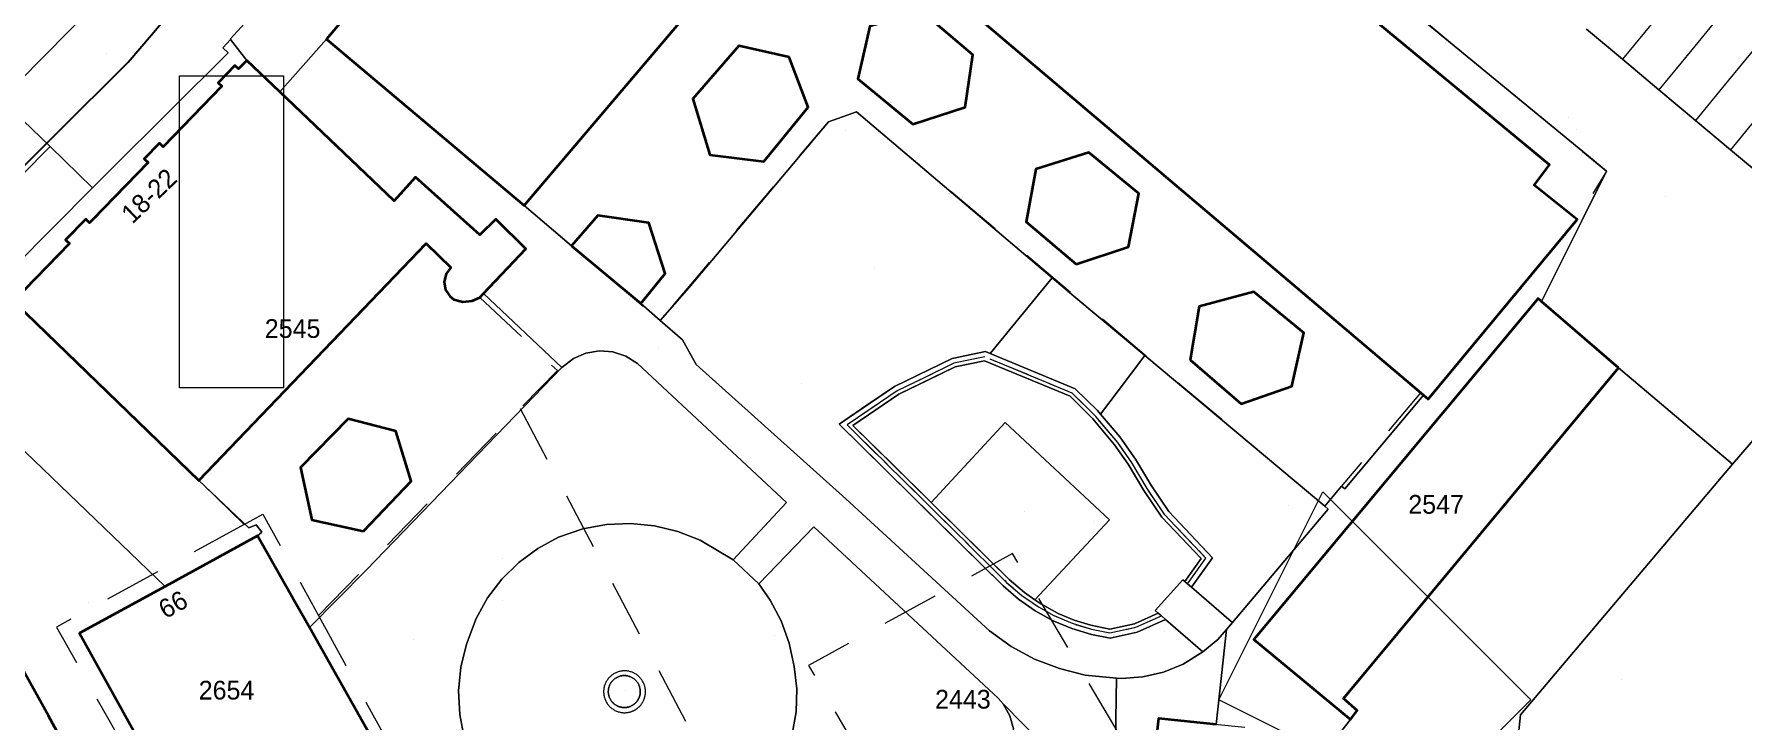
# Model space of a CAD drawing. Header units: metres. Extents: x 0 to 105485, y 0 to 425721.
# Drawn here: x 105230.5 to 105312.7, y 425496.5 to 425529.5 of the extents above; entities that cross this region are included whole.
import ezdxf
from ezdxf.enums import TextEntityAlignment as Align

# ---------------------------------------------------------------- set-up
doc = ezdxf.new("R2010")
doc.units = ezdxf.units.M
doc.header["$MEASUREMENT"] = 0
for name, pattern in [('GR-HAAG1-SO', [9, 6, -3]), ('IE-TERREINAFSCHEIDING_KUNSTMATIG-SO', [11, 4, -1, 4, -2]), ('KG-PERCEEL-SO', [19, 5.5, -4, 5.5, -4])]:
    doc.linetypes.add(name, pattern=pattern)
for name, color, linetype, lineweight in [('B-XX-GR-BEPLANTING_CULTUUR_BODEMBEDEKKER-G', 90, 'Continuous', 18), ('B-XX-GR-BEPLANTING_CULTUUR_HEESTERS-G', 90, 'Continuous', 18), ('B-XX-GR-BOOM-G', 90, 'Continuous', 13), ('B-XX-GR-GROENVOORZIENING-G', 80, 'Continuous', 18), ('B-XX-GR-HAAG-G', 90, 'GR-HAAG1-SO', 13), ('B-XX-IE-MEUBILAIR-G', 7, 'Continuous', 18), ('B-XX-IE-MEUBILAIR_WEGMEUBILAIR_AFVALBAK-G', 7, 'Continuous', 18), ('B-XX-IE-TERREINAFSCHEIDING_KUNSTMATIG_HEKWERK-G', 20, 'IE-TERREINAFSCHEIDING_KUNSTMATIG-SO', 18), ('B-XX-KG-GRENS_PERCEEL-G', 150, 'KG-PERCEEL-SO', 18), ('B-XX-KG-GRENS_PERCEEL-T', 150, 'KG-PERCEEL-SO', 18), ('B-XX-OG-BEBOUWING-G', 7, 'Continuous', 35), ('B-XX-OG-BEBOUWING_HUISNUMMER-T', 7, 'Continuous', 18), ('B-XX-OG-GRENS-G', 7, 'Continuous', 18), ('B-XX-OG-TERREIN_ERF-G', 7, 'Continuous', 18), ('B-XX-VH-GESLOTENVERHARDING_ASFALT-G', 10, 'Continuous', 18), ('B-XX-VH-ONVERHARD_ZAND-G', 210, 'Continuous', 18), ('B-XX-VH-OPENVERHARDING-G', 90, 'Continuous', 18), ('B-XX-VH-OPENVERHARDING_BETONSTRAATSTEEN-G', 90, 'Continuous', 18), ('B-XX-VH-OPENVERHARDING_SIERBESTRATING-G', 90, 'Continuous', 18), ('B-XX-VH-OPENVERHARDING_STRAATBAKSTEEN-G', 90, 'Continuous', 18), ('B-XX-VH-OPENVERHARDING_TEGEL-G', 90, 'Continuous', 18), ('B-XX-VW-MARKERING-G', 7, 'Continuous', 18)]:
    doc.layers.add(name, color=color, linetype=linetype, lineweight=lineweight)
doc.layers.add('GIS-WEGVAKKEN', color=2, linetype='Continuous')

msp = doc.modelspace()

# ---------------------------------------------------------------- linework, layer by layer
at = {"layer": 'B-XX-GR-BEPLANTING_CULTUUR_BODEMBEDEKKER-G', "ltscale": 0.5}
for points in [[(105279.474, 425517.796), (105270.056, 425525.784), (105268.72, 425525.296), (105261.997, 425517.32), (105260.626, 425515.737), (105261.69, 425514.816), (105262.355, 425513.63), (105269.555, 425507.169), (105276.467, 425500.813), (105277.508, 425500.07), (105278.633, 425499.463), (105279.825, 425499.001), (105281.066, 425498.692), (105282.577, 425498.547), (105282.818, 425498.524), (105283.839, 425498.598), (105284.835, 425498.83), (105285.783, 425499.214), (105286.731, 425499.8), (105284.936, 425501.356), (105283.572, 425500.752), (105282.264, 425500.466), (105281.361, 425500.642), (105280.423, 425500.925), (105279.52, 425501.305), (105278.662, 425501.776), (105277.857, 425502.334), (105277.116, 425502.974), (105269.224, 425510.759), (105271.894, 425512.567), (105274.672, 425513.919), (105276.264, 425514.253), (105276.493, 425514.158)], [(105283.935, 425514.053), (105282.646, 425512.357), (105281.798, 425511.24), (105282.728, 425510.146), (105283.493, 425509.067), (105284.252, 425507.787), (105285.091, 425506.553), (105287.195, 425504.33), (105286.178, 425502.916), (105287.969, 425501.367), (105288.149, 425501.211), (105292.756, 425506.676), (105292.591, 425506.814)], [(105277.113, 425497.301), (105276.871, 425497.581), (105268.018, 425505.816), (105265.361, 425503.084), (105265.917, 425502.296), (105266.447, 425501.291), (105266.831, 425500.221), (105267.061, 425499.108), (105267.189, 425498.026), (105267.159, 425496.93), (105266.969, 425495.85), (105266.625, 425494.809), (105266.133, 425493.829), (105265.504, 425492.931), (105268.397, 425488.492), (105276.783, 425493.739), (105277.206, 425494.236), (105277.495, 425494.82), (105277.634, 425495.457), (105277.614, 425496.108), (105277.437, 425496.736)]]:
    msp.add_lwpolyline(points, close=True, dxfattribs=at)
msp.add_lwpolyline([(105251.183, 425495.679), (105250.974, 425496.797), (105250.924, 425497.932), (105251.033, 425499.064), (105251.3, 425500.169), (105251.763, 425501.409), (105252.317, 425502.401), (105253.005, 425503.306), (105253.813, 425504.106), (105254.726, 425504.784), (105255.724, 425505.327), (105256.902, 425505.722), (105258.039, 425505.929), (105259.194, 425505.977), (105260.344, 425505.866), (105261.468, 425505.597), (105262.544, 425505.175), (105264.13, 425504.235), (105266.698, 425506.996), (105259.526, 425513.666), (105258.971, 425514.019), (105258.348, 425514.227), (105257.694, 425514.279), (105257.046, 425514.172), (105256.443, 425513.911), (105255.893, 425513.485), (105246.476, 425503.732), (105243.745, 425500.977), (105246.462, 425496.173)], dxfattribs=at)
at = {"layer": 'B-XX-GR-BEPLANTING_CULTUUR_HEESTERS-G', "ltscale": 0.5}
msp.add_lwpolyline([(105279.474, 425517.796), (105276.493, 425514.158), (105280.577, 425512.462), (105281.657, 425511.406), (105281.798, 425511.24), (105282.646, 425512.357), (105283.935, 425514.053), (105280.522, 425516.907)], close=True, dxfattribs=at)
at = {"layer": 'B-XX-GR-BOOM-G', "color": 0, "true_color": 0x604a38}
for points in [[(105270.95, 425518.309, 3.512), (105270.95, 425518.309, 6.312)], [(105267.395, 425512.689, 3.832), (105267.395, 425512.689, 6.632)], [(105278.156, 425506.559, 3.42), (105278.156, 425506.559, 6.22)], [(105253.044, 425504.298, 3.648), (105253.044, 425504.298, 6.448)], [(105233.098, 425502.157, 3.142), (105233.098, 425502.157, 5.942)], [(105258.935, 425497.942, 3.622), (105258.935, 425497.942, 6.422)]]:
    msp.add_polyline3d(points, dxfattribs=at)
at = {"layer": 'B-XX-GR-GROENVOORZIENING-G', "ltscale": 0.5}
for points in [[(105277.208, 425510.839), (105282.237, 425506.157), (105278.644, 425502.307), (105278.926, 425502.113), (105279.767, 425501.658), (105280.54, 425501.335), (105281.339, 425501.086), (105282.249, 425500.898), (105283.439, 425501.158), (105284.582, 425501.664), (105284.438, 425501.789), (105285.766, 425503.273), (105285.854, 425503.197), (105286.645, 425504.293), (105284.758, 425506.286), (105283.887, 425507.566), (105283.14, 425508.832), (105282.482, 425509.767), (105281.436, 425511.02), (105280.347, 425512.098), (105276.222, 425513.809), (105274.81, 425513.514), (105272.107, 425512.198), (105269.892, 425510.698), (105273.654, 425506.986)], [(105273.654, 425506.986), (105277.412, 425503.279), (105278.138, 425502.655), (105278.644, 425502.307), (105282.237, 425506.157), (105277.208, 425510.839)]]:
    msp.add_lwpolyline(points, close=True, dxfattribs=at)
at = {"layer": 'B-XX-GR-HAAG-G', "color": 0, "ltscale": 0.5, "true_color": 0x427036}
for points in [[(105286.178, 425502.916, 3.376), (105287.195, 425504.33, 3.579), (105286.143, 425505.442, 3.426), (105285.091, 425506.553, 3.412), (105284.252, 425507.787, 3.383), (105283.493, 425509.067, 3.38), (105282.728, 425510.146, 3.437), (105281.798, 425511.24, 3.38), (105281.657, 425511.406, 3.379), (105280.577, 425512.462, 3.385), (105278.535, 425513.31, 3.381), (105276.493, 425514.158, 3.427), (105276.264, 425514.253, 3.428), (105274.672, 425513.919, 3.398), (105273.283, 425513.243, 3.413), (105271.894, 425512.567, 3.378), (105270.559, 425511.663, 3.381), (105269.224, 425510.759, 3.443), (105271.197, 425508.813, 3.447), (105273.17, 425506.867, 3.381), (105275.143, 425504.92, 3.399), (105277.116, 425502.974, 3.408), (105277.857, 425502.334, 3.408), (105278.662, 425501.776, 3.39), (105279.52, 425501.305, 3.381), (105280.423, 425500.925, 3.385), (105281.361, 425500.642, 3.382), (105282.264, 425500.466, 3.378), (105283.572, 425500.752, 3.366), (105284.936, 425501.356, 3.354)], [(105273.654, 425506.986, 3.366), (105271.773, 425508.842, 3.386), (105269.892, 425510.698, 3.411), (105272.107, 425512.198, 3.371), (105273.458, 425512.856, 3.384), (105274.81, 425513.514, 3.389), (105276.222, 425513.809, 3.398), (105278.284, 425512.954, 3.369), (105280.347, 425512.098, 3.377), (105281.436, 425511.02, 3.357), (105282.482, 425509.767, 3.372), (105283.14, 425508.832, 3.373), (105283.887, 425507.566, 3.375), (105284.758, 425506.286, 3.386), (105286.645, 425504.293, 3.446), (105285.854, 425503.197, 3.376)], [(105278.644, 425502.307, 3.391), (105278.138, 425502.655, 3.391), (105277.412, 425503.279, 3.38), (105275.533, 425505.132, 3.415), (105273.654, 425506.986, 3.366)], [(105285.854, 425503.197, 3.376), (105285.991, 425503.078, 3.377), (105286.178, 425502.916, 3.376)], [(105284.582, 425501.664, 3.356), (105283.439, 425501.158, 3.364), (105282.249, 425500.898, 3.382), (105281.339, 425501.086, 3.38), (105280.54, 425501.335, 3.373), (105279.767, 425501.658, 3.38), (105278.926, 425502.113, 3.386), (105278.644, 425502.307, 3.391)], [(105284.936, 425501.356, 3.354), (105284.731, 425501.534, 3.354), (105284.582, 425501.664, 3.356)]]:
    msp.add_polyline3d(points, dxfattribs=at)
at = {"layer": 'B-XX-IE-MEUBILAIR-G', "color": 0, "true_color": 0x604a38}
for points in [[(105233.974, 425528.589, 2.581), (105233.974, 425528.589, 4.081)], [(105240.101, 425528.888, 2.72), (105240.101, 425528.888, 5.72)], [(105241.461, 425527.847, 2.791), (105241.461, 425527.847, 4.291)], [(105243.381, 425528.124, 2.806), (105243.381, 425528.124, 5.806)], [(105238.126, 425526.807, 2.712), (105238.126, 425526.807, 5.712)], [(105236.691, 425525.337, 2.73), (105236.691, 425525.337, 5.73)], [(105304.297, 425525.496, 3.394), (105304.297, 425525.496, 4.894)], [(105269.528, 425524.856, 3.528), (105269.528, 425524.856, 5.028)], [(105304.704, 425524.936, 3.393), (105304.704, 425524.936, 4.893)], [(105234.5, 425523.08, 2.751), (105234.5, 425523.08, 5.751)], [(105309.006, 425521.71, 3.359), (105309.006, 425521.71, 4.859)], [(105233.107, 425521.61, 2.696), (105233.107, 425521.61, 5.696)], [(105231.463, 425520.624, 2.711), (105231.463, 425520.624, 4.211)], [(105230.78, 425519.298, 2.681), (105230.78, 425519.298, 5.681)], [(105303.394, 425516.529, 3.528), (105303.394, 425516.529, 5.028)], [(105260.532, 425514.449, 3.219), (105260.532, 425514.449, 4.719)], [(105262.862, 425513.175, 3.405), (105262.862, 425513.175, 4.905)], [(105254.199, 425511.73, 3.421), (105254.199, 425511.73, 4.921)], [(105268.803, 425507.844, 3.389), (105268.803, 425507.844, 4.889)], [(105281.487, 425506.078, 3.37), (105281.487, 425506.078, 6.37)], [(105290.849, 425506.839, 3.276), (105290.849, 425506.839, 4.776)], [(105248.084, 425505.398, 3.43), (105248.084, 425505.398, 4.93)], [(105253.039, 425502.267, 3.45), (105253.039, 425502.267, 4.95)], [(105274.393, 425502.721, 3.232), (105274.393, 425502.721, 4.732)], [(105248.737, 425500.386, 3.87), (105248.737, 425500.386, 5.37)], [(105266.096, 425500.589, 3.604), (105266.096, 425500.589, 5.104)], [(105284.864, 425500.798, 3.342), (105284.864, 425500.798, 6.342)], [(105306.886, 425498.456, 3.392), (105306.886, 425498.456, 4.892)]]:
    msp.add_polyline3d(points, dxfattribs=at)
at = {"layer": 'B-XX-IE-MEUBILAIR_WEGMEUBILAIR_AFVALBAK-G', "color": 0, "true_color": 0x604a38}
msp.add_polyline3d([(105286.813, 425502.367, 3.357), (105286.813, 425502.367, 4.857)], dxfattribs=at)
at = {"layer": 'B-XX-IE-TERREINAFSCHEIDING_KUNSTMATIG_HEKWERK-G', "ltscale": 0.5, "flags": 128}
for points in [[(105285.991, 425503.078), (105286.877, 425504.308), (105284.898, 425506.398), (105284.041, 425507.659), (105283.289, 425508.931), (105282.628, 425509.871), (105281.576, 425511.132), (105280.444, 425512.251), (105276.24, 425513.996), (105274.752, 425513.685), (105272.017, 425512.354), (105269.61, 425510.723), (105273.532, 425506.854), (105277.287, 425503.15), (105278.02, 425502.52), (105278.52, 425502.175), (105278.815, 425501.971), (105279.555, 425501.562), (105280.443, 425501.18), (105281.366, 425500.894), (105282.255, 425500.716), (105283.495, 425500.987), (105284.731, 425501.534)], [(105259.863, 425498.201), (105259.849, 425498.241), (105259.833, 425498.28), (105259.816, 425498.319), (105259.797, 425498.357), (105259.776, 425498.394), (105259.754, 425498.43), (105259.731, 425498.466), (105259.706, 425498.5), (105259.679, 425498.533), (105259.651, 425498.565), (105259.622, 425498.596), (105259.592, 425498.625), (105259.56, 425498.654), (105259.527, 425498.68), (105259.493, 425498.706), (105259.458, 425498.73), (105259.422, 425498.752), (105259.385, 425498.773), (105259.348, 425498.793), (105259.309, 425498.811), (105259.27, 425498.827), (105259.23, 425498.841), (105259.189, 425498.854), (105259.149, 425498.865), (105259.107, 425498.874), (105259.065, 425498.882), (105259.023, 425498.888), (105258.981, 425498.892), (105258.939, 425498.894), (105258.896, 425498.895), (105258.854, 425498.893), (105258.812, 425498.89), (105258.769, 425498.885), (105258.728, 425498.879), (105258.686, 425498.87), (105258.645, 425498.86), (105258.604, 425498.848), (105258.564, 425498.835), (105258.524, 425498.82), (105258.485, 425498.803), (105258.447, 425498.784), (105258.41, 425498.764), (105258.373, 425498.742), (105258.338, 425498.719), (105258.303, 425498.695), (105258.27, 425498.669), (105258.238, 425498.641), (105258.206, 425498.612), (105258.177, 425498.582), (105258.148, 425498.551), (105258.121, 425498.518), (105258.095, 425498.485), (105258.07, 425498.45), (105258.047, 425498.414), (105258.026, 425498.378), (105258.006, 425498.34), (105257.988, 425498.302), (105257.971, 425498.263), (105257.956, 425498.223), (105257.943, 425498.183), (105257.931, 425498.142), (105257.922, 425498.101), (105257.914, 425498.059), (105257.907, 425498.017), (105257.903, 425497.975), (105257.9, 425497.933), (105257.899, 425497.89), (105257.9, 425497.848), (105257.902, 425497.805), (105257.907, 425497.763), (105257.913, 425497.721), (105257.921, 425497.68), (105257.93, 425497.638), (105257.942, 425497.597), (105257.955, 425497.557), (105257.969, 425497.517), (105257.986, 425497.478), (105258.004, 425497.44), (105258.024, 425497.402), (105258.045, 425497.365), (105258.068, 425497.33), (105258.092, 425497.295), (105258.117, 425497.261), (105258.145, 425497.228), (105258.173, 425497.197), (105258.203, 425497.167), (105258.234, 425497.138), (105258.266, 425497.11), (105258.299, 425497.084), (105258.334, 425497.059), (105258.369, 425497.036), (105258.405, 425497.014), (105258.443, 425496.993), (105258.481, 425496.975), (105258.52, 425496.958), (105258.559, 425496.942), (105258.599, 425496.928), (105258.64, 425496.916), (105258.681, 425496.906), (105258.702, 425496.901), (105258.723, 425496.897), (105258.744, 425496.894), (105258.766, 425496.89), (105258.787, 425496.888), (105258.808, 425496.885), (105258.83, 425496.883), (105258.851, 425496.882), (105258.872, 425496.881), (105258.894, 425496.881), (105258.915, 425496.881), (105258.937, 425496.881), (105258.958, 425496.882), (105258.98, 425496.883), (105259.001, 425496.885), (105259.023, 425496.887), (105259.044, 425496.89), (105259.065, 425496.893), (105259.086, 425496.897), (105259.107, 425496.901), (105259.129, 425496.905), (105259.149, 425496.91), (105259.17, 425496.916), (105259.191, 425496.922), (105259.211, 425496.928), (105259.232, 425496.935), (105259.252, 425496.942), (105259.272, 425496.95), (105259.292, 425496.958), (105259.312, 425496.966), (105259.331, 425496.975), (105259.351, 425496.984), (105259.37, 425496.994), (105259.389, 425497.004), (105259.408, 425497.014), (105259.426, 425497.025), (105259.444, 425497.037), (105259.463, 425497.048), (105259.48, 425497.06), (105259.498, 425497.073), (105259.515, 425497.086), (105259.532, 425497.099), (105259.549, 425497.112), (105259.565, 425497.126), (105259.581, 425497.141), (105259.597, 425497.155), (105259.612, 425497.17), (105259.628, 425497.185), (105259.642, 425497.201), (105259.657, 425497.217), (105259.671, 425497.233), (105259.685, 425497.249), (105259.698, 425497.266), (105259.711, 425497.283), (105259.724, 425497.3), (105259.736, 425497.318), (105259.748, 425497.336), (105259.76, 425497.354), (105259.771, 425497.372), (105259.782, 425497.391), (105259.792, 425497.41), (105259.802, 425497.429), (105259.812, 425497.448), (105259.821, 425497.467), (105259.83, 425497.487), (105259.838, 425497.507), (105259.846, 425497.527), (105259.854, 425497.547), (105259.861, 425497.567), (105259.867, 425497.588), (105259.873, 425497.608), (105259.879, 425497.629), (105259.885, 425497.65), (105259.889, 425497.671), (105259.894, 425497.692), (105259.898, 425497.713), (105259.901, 425497.734), (105259.904, 425497.755), (105259.907, 425497.777), (105259.909, 425497.798), (105259.911, 425497.82), (105259.912, 425497.841), (105259.913, 425497.862), (105259.913, 425497.884), (105259.913, 425497.905), (105259.912, 425497.927), (105259.911, 425497.948), (105259.91, 425497.97), (105259.908, 425497.991), (105259.905, 425498.013), (105259.902, 425498.034), (105259.899, 425498.055), (105259.895, 425498.076), (105259.891, 425498.097), (105259.886, 425498.118), (105259.881, 425498.139), (105259.875, 425498.16), (105259.869, 425498.181), (105259.863, 425498.201)]]:
    msp.add_lwpolyline(points, dxfattribs=at)
at = {"layer": 'B-XX-IE-TERREINAFSCHEIDING_KUNSTMATIG_HEKWERK-G', "color": 0, "ltscale": 0.5, "true_color": 0x8c7868}
for points in [[(105285.991, 425503.078, 3.377), (105286.877, 425504.308, 3.446), (105284.898, 425506.398, 3.39), (105284.041, 425507.659, 3.37), (105283.289, 425508.931, 3.381), (105282.628, 425509.871, 3.347), (105281.576, 425511.132, 3.376), (105280.444, 425512.251, 3.382), (105278.342, 425513.123, 3.381), (105276.24, 425513.996, 3.4), (105274.752, 425513.685, 3.393), (105273.385, 425513.019, 3.397), (105272.017, 425512.354, 3.378), (105269.61, 425510.723, 3.414), (105271.571, 425508.789, 3.409), (105273.532, 425506.854, 3.372), (105275.409, 425505.002, 3.396), (105277.287, 425503.15, 3.38), (105278.02, 425502.52, 3.39), (105278.52, 425502.175, 3.392), (105278.815, 425501.971, 3.384), (105279.555, 425501.562, 3.378), (105280.443, 425501.18, 3.374), (105281.366, 425500.894, 3.372), (105282.255, 425500.716, 3.385), (105283.495, 425500.987, 3.37), (105284.731, 425501.534, 3.354)], [(105259.863, 425498.201, 3.599), (105259.849, 425498.241, 3.6), (105259.833, 425498.28, 3.601), (105259.816, 425498.319, 3.602), (105259.797, 425498.357, 3.603), (105259.776, 425498.394, 3.604), (105259.754, 425498.43, 3.605), (105259.731, 425498.466, 3.607), (105259.706, 425498.5, 3.608), (105259.679, 425498.533, 3.608), (105259.651, 425498.565, 3.609), (105259.622, 425498.596, 3.609), (105259.592, 425498.625, 3.609), (105259.56, 425498.654, 3.609), (105259.527, 425498.68, 3.608), (105259.493, 425498.706, 3.607), (105259.458, 425498.73, 3.608), (105259.422, 425498.752, 3.608), (105259.385, 425498.773, 3.608), (105259.348, 425498.793, 3.609), (105259.309, 425498.811, 3.609), (105259.27, 425498.827, 3.61), (105259.23, 425498.841, 3.61), (105259.189, 425498.854, 3.611), (105259.149, 425498.865, 3.611), (105259.107, 425498.874, 3.612), (105259.065, 425498.882, 3.613), (105259.023, 425498.888, 3.613), (105258.981, 425498.892, 3.614), (105258.939, 425498.894, 3.615), (105258.896, 425498.895, 3.616), (105258.854, 425498.893, 3.617), (105258.812, 425498.89, 3.618), (105258.769, 425498.885, 3.618), (105258.728, 425498.879, 3.619), (105258.686, 425498.87, 3.62), (105258.645, 425498.86, 3.62), (105258.604, 425498.848, 3.621), (105258.564, 425498.835, 3.622), (105258.524, 425498.82, 3.622), (105258.485, 425498.803, 3.624), (105258.447, 425498.784, 3.625), (105258.41, 425498.764, 3.626), (105258.373, 425498.742, 3.627), (105258.338, 425498.719, 3.628), (105258.303, 425498.695, 3.629), (105258.27, 425498.669, 3.63), (105258.238, 425498.641, 3.632), (105258.206, 425498.612, 3.633), (105258.177, 425498.582, 3.634), (105258.148, 425498.551, 3.635), (105258.121, 425498.518, 3.636), (105258.095, 425498.485, 3.636), (105258.07, 425498.45, 3.635), (105258.047, 425498.414, 3.635), (105258.026, 425498.378, 3.634), (105258.006, 425498.34, 3.634), (105257.988, 425498.302, 3.634), (105257.971, 425498.263, 3.633), (105257.956, 425498.223, 3.633), (105257.943, 425498.183, 3.633), (105257.931, 425498.142, 3.632), (105257.922, 425498.101, 3.632), (105257.914, 425498.059, 3.631), (105257.907, 425498.017, 3.63), (105257.903, 425497.975, 3.629), (105257.9, 425497.933, 3.628), (105257.899, 425497.89, 3.627), (105257.9, 425497.848, 3.626), (105257.902, 425497.805, 3.625), (105257.907, 425497.763, 3.624), (105257.913, 425497.721, 3.622), (105257.921, 425497.68, 3.621), (105257.93, 425497.638, 3.62), (105257.942, 425497.597, 3.619), (105257.955, 425497.557, 3.618), (105257.969, 425497.517, 3.617), (105257.986, 425497.478, 3.618), (105258.004, 425497.44, 3.618), (105258.024, 425497.402, 3.618), (105258.045, 425497.365, 3.619), (105258.068, 425497.33, 3.62), (105258.092, 425497.295, 3.62), (105258.117, 425497.261, 3.621), (105258.145, 425497.228, 3.622), (105258.173, 425497.197, 3.623), (105258.203, 425497.167, 3.624), (105258.234, 425497.138, 3.624), (105258.266, 425497.11, 3.625), (105258.299, 425497.084, 3.625), (105258.334, 425497.059, 3.625), (105258.369, 425497.036, 3.625), (105258.405, 425497.014, 3.625), (105258.443, 425496.993, 3.625), (105258.481, 425496.975, 3.625), (105258.52, 425496.958, 3.625), (105258.559, 425496.942, 3.624), (105258.599, 425496.928, 3.624), (105258.64, 425496.916, 3.623), (105258.681, 425496.906, 3.622), (105258.702, 425496.901, 3.622), (105258.723, 425496.897, 3.622), (105258.744, 425496.894, 3.621), (105258.766, 425496.89, 3.621), (105258.787, 425496.888, 3.621), (105258.808, 425496.885, 3.621), (105258.83, 425496.883, 3.62), (105258.851, 425496.882, 3.62), (105258.872, 425496.881, 3.62), (105258.894, 425496.881, 3.62), (105258.915, 425496.881, 3.619), (105258.937, 425496.881, 3.619), (105258.958, 425496.882, 3.619), (105258.98, 425496.883, 3.619), (105259.001, 425496.885, 3.618), (105259.023, 425496.887, 3.618), (105259.044, 425496.89, 3.617), (105259.065, 425496.893, 3.617), (105259.086, 425496.897, 3.616), (105259.107, 425496.901, 3.616), (105259.129, 425496.905, 3.615), (105259.149, 425496.91, 3.615), (105259.17, 425496.916, 3.615), (105259.191, 425496.922, 3.614), (105259.211, 425496.928, 3.614), (105259.232, 425496.935, 3.613), (105259.252, 425496.942, 3.613), (105259.272, 425496.95, 3.613), (105259.292, 425496.958, 3.613), (105259.312, 425496.966, 3.613), (105259.331, 425496.975, 3.612), (105259.351, 425496.984, 3.612), (105259.37, 425496.994, 3.612), (105259.389, 425497.004, 3.612), (105259.408, 425497.014, 3.612), (105259.426, 425497.025, 3.612), (105259.444, 425497.037, 3.612), (105259.463, 425497.048, 3.612), (105259.48, 425497.06, 3.612), (105259.498, 425497.073, 3.612), (105259.515, 425497.086, 3.612), (105259.532, 425497.099, 3.612), (105259.549, 425497.112, 3.612), (105259.565, 425497.126, 3.612), (105259.581, 425497.141, 3.611), (105259.597, 425497.155, 3.61), (105259.612, 425497.17, 3.609), (105259.628, 425497.185, 3.608), (105259.642, 425497.201, 3.608), (105259.657, 425497.217, 3.607), (105259.671, 425497.233, 3.606), (105259.685, 425497.249, 3.606), (105259.698, 425497.266, 3.605), (105259.711, 425497.283, 3.604), (105259.724, 425497.3, 3.604), (105259.736, 425497.318, 3.603), (105259.748, 425497.336, 3.602), (105259.76, 425497.354, 3.602), (105259.771, 425497.372, 3.601), (105259.782, 425497.391, 3.601), (105259.792, 425497.41, 3.6), (105259.802, 425497.429, 3.6), (105259.812, 425497.448, 3.599), (105259.821, 425497.467, 3.599), (105259.83, 425497.487, 3.598), (105259.838, 425497.507, 3.598), (105259.846, 425497.527, 3.598), (105259.854, 425497.547, 3.598), (105259.861, 425497.567, 3.597), (105259.867, 425497.588, 3.597), (105259.873, 425497.608, 3.597), (105259.879, 425497.629, 3.597), (105259.885, 425497.65, 3.596), (105259.889, 425497.671, 3.596), (105259.894, 425497.692, 3.596), (105259.898, 425497.713, 3.596), (105259.901, 425497.734, 3.596), (105259.904, 425497.755, 3.596), (105259.907, 425497.777, 3.596), (105259.909, 425497.798, 3.596), (105259.911, 425497.82, 3.596), (105259.912, 425497.841, 3.595), (105259.913, 425497.862, 3.595), (105259.913, 425497.884, 3.595), (105259.913, 425497.905, 3.595), (105259.912, 425497.927, 3.595), (105259.911, 425497.948, 3.595), (105259.91, 425497.97, 3.595), (105259.908, 425497.991, 3.596), (105259.905, 425498.013, 3.596), (105259.902, 425498.034, 3.596), (105259.899, 425498.055, 3.596), (105259.895, 425498.076, 3.597), (105259.891, 425498.097, 3.597), (105259.886, 425498.118, 3.597), (105259.881, 425498.139, 3.598), (105259.875, 425498.16, 3.598), (105259.869, 425498.181, 3.599), (105259.863, 425498.201, 3.599)]]:
    msp.add_polyline3d(points, dxfattribs=at)
at = {"layer": 'B-XX-KG-GRENS_PERCEEL-G', "ltscale": 0.5, "flags": 128}
for points in [[(105254.073, 425521.274), (105244.567, 425529.265), (105247.05, 425532.218), (105246.846, 425532.388), (105247.512, 425533.178), (105247.715, 425533.009), (105250.269, 425536.047), (105250.072, 425536.211), (105250.809, 425537.085), (105251.005, 425536.922), (105253.641, 425540.057), (105253.45, 425540.215), (105254.2, 425541.104), (105254.389, 425540.947), (105257.066, 425544.131), (105256.883, 425544.283), (105257.537, 425545.058), (105257.719, 425544.907), (105260.396, 425548.091), (105260.22, 425548.237), (105260.845, 425548.978), (105261.019, 425548.832), (105263.657, 425551.97), (105263.488, 425552.11), (105264.25, 425553.014), (105264.417, 425552.874), (105267.043, 425555.997), (105266.881, 425556.131), (105267.56, 425556.936), (105267.72, 425556.802), (105268.216, 425557.393), (105277.722, 425549.372), (105276.248, 425547.633), (105292.889, 425533.864), (105306.141, 425522.926), (105304.731, 425520.592), (105297.566, 425511.957)], [(105240.606, 425505.938), (105229.515, 425516.664), (105232.202, 425519.439), (105232.015, 425519.621), (105232.985, 425520.62), (105233.171, 425520.439), (105235.984, 425523.345), (105235.802, 425523.521), (105236.535, 425524.276), (105236.715, 425524.1), (105239.53, 425527.007), (105239.354, 425527.179), (105240.16, 425528.01), (105240.335, 425527.839), (105240.735, 425528.251), (105247.818, 425521.49), (105248.851, 425522.631), (105251.941, 425519.857), (105252.709, 425520.608), (105254.15, 425519.19), (105251.936, 425516.849)], [(105254.073, 425521.274), (105260.626, 425515.737), (105268.72, 425525.296), (105270.056, 425525.784), (105292.592, 425506.814)], [(105251.936, 425516.849), (105255.675, 425513.338), (105253.885, 425511.503)], [(105306.726, 425513.462), (105302.857, 425516.795), (105289.175, 425500.393), (105293.823, 425496.56), (105294.147, 425496.98), (105293.487, 425497.57), (105306.726, 425513.462)], [(105292.592, 425506.814), (105297.211, 425512.258)], [(105297.211, 425512.258), (105297.566, 425511.957)], [(105244.179, 425501.556), (105253.885, 425511.503)], [(105253.885, 425511.503), (105267.307, 425486.136), (105272.955, 425476.859), (105274.783, 425477.912), (105278.54, 425471.183), (105282.252, 425473.236), (105272.811, 425489.283), (105272.732, 425490.525)], [(105223.702, 425510.213), (105231.199, 425496.727), (105235.462, 425488.871)], [(105240.606, 425505.938), (105241.503, 425506.429), (105244.179, 425501.556)], [(105240.606, 425505.938), (105231.577, 425501), (105237.996, 425489.649), (105242.732, 425491.968), (105247.873, 425494.831)], [(105282.65, 425495.921), (105277.562, 425504.532), (105267.759, 425499.153), (105272.732, 425490.525)], [(105244.179, 425501.556), (105247.873, 425494.831)], [(105284.202, 425493.294), (105284.591, 425496.603), (105292.131, 425495.831)]]:
    msp.add_lwpolyline(points, dxfattribs=at)
at = {"layer": 'B-XX-OG-BEBOUWING-G', "ltscale": 0.5}
for points in [[(105272.505, 425542.956), (105274.124, 425541.659), (105272.413, 425539.68), (105274.453, 425537.88), (105271.207, 425534.31), (105297.211, 425512.258), (105297.344, 425512.145), (105297.566, 425511.957), (105304.731, 425520.592), (105302.663, 425522.242), (105303.399, 425523.231), (105275.305, 425546.463)], [(105270.53, 425529.116), (105270.133, 425527.363), (105272.771, 425525.181), (105275.295, 425526.006), (105275.662, 425528.51), (105273.233, 425530.575), (105270.707, 425529.899)], [(105265.609, 425523.395), (105267.732, 425526.003), (105266.819, 425528.407), (105264.402, 425528.953), (105262.19, 425526.404), (105263.016, 425523.701)], [(105280.629, 425518.457), (105283.153, 425519.282), (105283.638, 425521.847), (105281.239, 425523.822), (105278.685, 425523.026), (105278.23, 425520.492)], [(105256.352, 425519.328), (105259.681, 425516.556), (105260.86, 425517.995), (105260.066, 425520.431), (105257.621, 425520.797)], [(105286.116, 425513.857), (105288.575, 425511.733), (105291.01, 425512.587), (105291.584, 425515.153), (105289.186, 425517.128), (105286.541, 425516.421)], [(105306.726, 425513.462), (105303.021, 425516.653), (105302.97, 425516.697), (105302.857, 425516.795), (105289.175, 425500.393), (105293.823, 425496.56), (105294.147, 425496.98), (105293.487, 425497.57)], [(105246.342, 425505.607), (105248.644, 425508.008), (105247.91, 425510.414), (105245.612, 425511.02), (105243.309, 425508.678), (105243.865, 425506.152)], [(105223.653, 425510.301), (105220.281, 425506.9), (105228.588, 425491.881), (105227.164, 425491.126), (105230.215, 425486.058), (105235.22, 425488.741), (105235.462, 425488.871), (105231.199, 425496.727), (105229.264, 425500.195)], [(105243.745, 425500.977), (105243.045, 425502.214), (105241.251, 425505.386), (105236.807, 425502.955), (105232.684, 425500.699), (105238.125, 425490.918), (105241.978, 425493.094), (105242.732, 425491.968), (105247.353, 425494.52), (105247.386, 425494.538), (105246.462, 425496.173)]]:
    msp.add_lwpolyline(points, close=True, dxfattribs=at)
for points in [[(105247.05, 425532.218), (105244.567, 425529.265), (105254.073, 425521.274), (105272.505, 425542.956)], [(105229.626, 425516.557), (105238.43, 425508.043), (105249.354, 425519.449), (105250.554, 425518.297), (105250.32, 425517.983), (105250.229, 425517.602), (105250.297, 425517.216), (105250.512, 425516.888), (105250.686, 425516.75), (105251.127, 425516.638), (105251.579, 425516.685), (105251.936, 425516.849), (105252.119, 425517.043), (105254.15, 425519.19), (105252.709, 425520.608), (105251.941, 425519.857), (105248.851, 425522.631), (105247.818, 425521.49), (105242.325, 425526.733), (105240.735, 425528.251), (105240.335, 425527.839), (105240.16, 425528.01), (105239.354, 425527.179), (105239.53, 425527.007), (105236.715, 425524.1), (105236.535, 425524.276), (105235.802, 425523.521), (105235.984, 425523.345), (105233.312, 425520.585), (105233.171, 425520.439), (105232.985, 425520.62), (105232.015, 425519.621), (105232.202, 425519.439), (105229.515, 425516.664)], [(105287.359, 425496.32), (105284.591, 425496.603), (105284.202, 425493.294)]]:
    msp.add_lwpolyline(points, dxfattribs=at)
at = {"layer": 'B-XX-OG-GRENS-G'}
for points in [[(105237.5, 425527.5, 2.746), (105242.5, 425527.5, 2.845), (105242.5, 425512.5, 3.373), (105237.5, 425512.5, 3.254)], [(105292.5, 425507.5, 3.355), (105302.5, 425497.5, 3.439), (105297.5, 425492.5, 3.469), (105287.5, 425497.5, 3.41)]]:
    msp.add_polyline3d(points, close=True, dxfattribs=at)
at = {"layer": 'B-XX-OG-TERREIN_ERF-G', "ltscale": 0.5}
for points in [[(105268.72, 425525.296), (105270.056, 425525.784), (105279.474, 425517.796), (105280.522, 425516.907), (105283.935, 425514.053), (105292.591, 425506.814), (105293.402, 425507.77), (105293.559, 425507.641), (105297.344, 425512.145), (105297.211, 425512.258), (105271.207, 425534.31), (105274.453, 425537.88), (105272.413, 425539.68), (105274.124, 425541.659), (105272.505, 425542.956), (105254.073, 425521.274), (105256.352, 425519.328), (105257.621, 425520.797), (105260.066, 425520.431), (105260.86, 425517.995), (105259.681, 425516.556), (105260.626, 425515.737), (105261.997, 425517.32)], [(105270.53, 425529.116), (105270.707, 425529.899), (105273.233, 425530.575), (105275.662, 425528.51), (105275.295, 425526.006), (105272.771, 425525.181), (105270.133, 425527.363)], [(105265.609, 425523.395), (105263.016, 425523.701), (105262.19, 425526.404), (105264.402, 425528.953), (105266.819, 425528.407), (105267.732, 425526.003)], [(105280.629, 425518.457), (105278.23, 425520.492), (105278.685, 425523.026), (105281.239, 425523.822), (105283.638, 425521.847), (105283.153, 425519.282)], [(105255.893, 425513.485), (105252.119, 425517.043), (105251.936, 425516.849), (105251.579, 425516.685), (105251.127, 425516.638), (105250.686, 425516.75), (105250.512, 425516.888), (105250.297, 425517.216), (105250.229, 425517.602), (105250.32, 425517.983), (105250.554, 425518.297), (105249.354, 425519.449), (105238.43, 425508.043), (105240.831, 425505.769), (105241.187, 425505.921), (105241.458, 425505.566), (105241.251, 425505.386), (105243.045, 425502.214), (105243.745, 425500.977), (105246.476, 425503.732)], [(105286.116, 425513.857), (105286.541, 425516.421), (105289.186, 425517.128), (105291.584, 425515.153), (105291.01, 425512.587), (105288.575, 425511.733)], [(105246.342, 425505.607), (105243.865, 425506.152), (105243.309, 425508.678), (105245.612, 425511.02), (105247.91, 425510.414), (105248.644, 425508.008)]]:
    msp.add_lwpolyline(points, close=True, dxfattribs=at)
at = {"layer": 'B-XX-VH-GESLOTENVERHARDING_ASFALT-G', "ltscale": 0.5}
msp.add_lwpolyline([(105280.929, 425493.435), (105277.113, 425497.301), (105277.437, 425496.736), (105277.614, 425496.108)], dxfattribs=at)
at = {"layer": 'B-XX-VH-ONVERHARD_ZAND-G', "ltscale": 0.5}
for points in [[(105285.854, 425503.197), (105285.991, 425503.078), (105286.178, 425502.916), (105287.195, 425504.33), (105285.091, 425506.553), (105284.252, 425507.787), (105283.493, 425509.067), (105282.728, 425510.146), (105281.798, 425511.24), (105281.657, 425511.406), (105280.577, 425512.462), (105276.493, 425514.158), (105276.264, 425514.253), (105274.672, 425513.919), (105271.894, 425512.567), (105269.224, 425510.759), (105277.116, 425502.974), (105277.857, 425502.334), (105278.662, 425501.776), (105279.52, 425501.305), (105280.423, 425500.925), (105281.361, 425500.642), (105282.264, 425500.466), (105283.572, 425500.752), (105284.936, 425501.356), (105284.731, 425501.534), (105284.582, 425501.664), (105283.439, 425501.158), (105282.249, 425500.898), (105281.339, 425501.086), (105280.54, 425501.335), (105279.767, 425501.658), (105278.926, 425502.113), (105278.644, 425502.307), (105278.138, 425502.655), (105277.412, 425503.279), (105273.654, 425506.986), (105269.892, 425510.698), (105272.107, 425512.198), (105274.81, 425513.514), (105276.222, 425513.809), (105280.347, 425512.098), (105281.436, 425511.02), (105282.482, 425509.767), (105283.14, 425508.832), (105283.887, 425507.566), (105284.758, 425506.286), (105286.645, 425504.293)], [(105258.612, 425497.181), (105258.627, 425497.175), (105258.643, 425497.17), (105258.658, 425497.165), (105258.674, 425497.16), (105258.689, 425497.155), (105258.705, 425497.151), (105258.721, 425497.147), (105258.737, 425497.144), (105258.753, 425497.141), (105258.769, 425497.138), (105258.785, 425497.136), (105258.801, 425497.133), (105258.818, 425497.132), (105258.834, 425497.13), (105258.85, 425497.129), (105258.866, 425497.128), (105258.883, 425497.128), (105258.899, 425497.128), (105258.915, 425497.128), (105258.932, 425497.129), (105258.948, 425497.13), (105258.964, 425497.131), (105258.98, 425497.133), (105258.997, 425497.135), (105259.013, 425497.137), (105259.029, 425497.14), (105259.045, 425497.143), (105259.061, 425497.147), (105259.077, 425497.15), (105259.092, 425497.154), (105259.108, 425497.159), (105259.124, 425497.163), (105259.139, 425497.169), (105259.155, 425497.174), (105259.17, 425497.18), (105259.185, 425497.186), (105259.2, 425497.192), (105259.215, 425497.199), (105259.23, 425497.206), (105259.244, 425497.213), (105259.259, 425497.221), (105259.273, 425497.229), (105259.287, 425497.237), (105259.301, 425497.245), (105259.315, 425497.254), (105259.328, 425497.263), (105259.342, 425497.272), (105259.355, 425497.282), (105259.368, 425497.292), (105259.381, 425497.302), (105259.393, 425497.313), (105259.405, 425497.324), (105259.417, 425497.335), (105259.429, 425497.346), (105259.441, 425497.357), (105259.452, 425497.369), (105259.463, 425497.381), (105259.474, 425497.393), (105259.485, 425497.406), (105259.495, 425497.418), (105259.505, 425497.431), (105259.515, 425497.444), (105259.524, 425497.458), (105259.533, 425497.471), (105259.542, 425497.485), (105259.551, 425497.499), (105259.559, 425497.513), (105259.567, 425497.527), (105259.575, 425497.541), (105259.582, 425497.556), (105259.589, 425497.57), (105259.596, 425497.585), (105259.603, 425497.6), (105259.609, 425497.615), (105259.614, 425497.631), (105259.62, 425497.646), (105259.625, 425497.661), (105259.63, 425497.677), (105259.634, 425497.693), (105259.639, 425497.708), (105259.642, 425497.724), (105259.646, 425497.74), (105259.649, 425497.756), (105259.652, 425497.772), (105259.654, 425497.788), (105259.657, 425497.805), (105259.658, 425497.821), (105259.66, 425497.837), (105259.661, 425497.853), (105259.662, 425497.87), (105259.662, 425497.886), (105259.662, 425497.902), (105259.662, 425497.919), (105259.661, 425497.935), (105259.66, 425497.951), (105259.659, 425497.967), (105259.657, 425497.984), (105259.655, 425498), (105259.653, 425498.016), (105259.653, 425498.016), (105259.647, 425498.048), (105259.64, 425498.08), (105259.632, 425498.111), (105259.622, 425498.142), (105259.611, 425498.173), (105259.599, 425498.203), (105259.585, 425498.232), (105259.571, 425498.261), (105259.555, 425498.29), (105259.537, 425498.317), (105259.519, 425498.344), (105259.5, 425498.37), (105259.479, 425498.395), (105259.458, 425498.42), (105259.435, 425498.443), (105259.411, 425498.465), (105259.387, 425498.487), (105259.362, 425498.507), (105259.335, 425498.526), (105259.308, 425498.545), (105259.281, 425498.562), (105259.252, 425498.577), (105259.223, 425498.592), (105259.194, 425498.605), (105259.163, 425498.617), (105259.133, 425498.628), (105259.102, 425498.638), (105259.07, 425498.646), (105259.038, 425498.653), (105259.006, 425498.658), (105258.974, 425498.662), (105258.942, 425498.665), (105258.909, 425498.666), (105258.877, 425498.666), (105258.844, 425498.665), (105258.812, 425498.662), (105258.78, 425498.658), (105258.748, 425498.653), (105258.716, 425498.646), (105258.684, 425498.638), (105258.653, 425498.628), (105258.623, 425498.617), (105258.592, 425498.605), (105258.563, 425498.592), (105258.534, 425498.577), (105258.505, 425498.562), (105258.478, 425498.545), (105258.451, 425498.527), (105258.424, 425498.507), (105258.399, 425498.487), (105258.375, 425498.466), (105258.351, 425498.443), (105258.328, 425498.42), (105258.307, 425498.395), (105258.286, 425498.37), (105258.267, 425498.344), (105258.249, 425498.317), (105258.231, 425498.29), (105258.215, 425498.261), (105258.201, 425498.232), (105258.187, 425498.203), (105258.175, 425498.173), (105258.164, 425498.142), (105258.154, 425498.111), (105258.146, 425498.08), (105258.139, 425498.048), (105258.133, 425498.016), (105258.129, 425497.984), (105258.126, 425497.952), (105258.124, 425497.919), (105258.124, 425497.887), (105258.125, 425497.854), (105258.127, 425497.822), (105258.131, 425497.789), (105258.136, 425497.757), (105258.143, 425497.725), (105258.151, 425497.694), (105258.16, 425497.663), (105258.171, 425497.632), (105258.183, 425497.602), (105258.196, 425497.572), (105258.21, 425497.543), (105258.226, 425497.514), (105258.242, 425497.487), (105258.26, 425497.459), (105258.279, 425497.433), (105258.3, 425497.408), (105258.321, 425497.383), (105258.343, 425497.359), (105258.366, 425497.336), (105258.39, 425497.315), (105258.415, 425497.294), (105258.441, 425497.274), (105258.468, 425497.256), (105258.496, 425497.238), (105258.524, 425497.222), (105258.553, 425497.207), (105258.582, 425497.194)]]:
    msp.add_lwpolyline(points, close=True, dxfattribs=at)
at = {"layer": 'B-XX-VH-OPENVERHARDING-G', "ltscale": 0.5}
for points in [[(105275.305, 425546.463), (105303.399, 425523.231), (105302.663, 425522.242), (105304.731, 425520.592), (105297.566, 425511.957), (105297.344, 425512.145), (105293.559, 425507.641), (105293.402, 425507.77), (105292.591, 425506.814), (105292.756, 425506.676), (105288.149, 425501.211), (105287.869, 425500.878), (105287.359, 425496.32)], [(105292.881, 425495.355), (105293.823, 425496.56), (105289.175, 425500.393), (105302.857, 425516.795), (105302.97, 425516.697), (105303.021, 425516.653), (105304.939, 425520.51), (105306.141, 425522.926), (105305.273, 425523.641), (105298.994, 425528.814), (105293.274, 425533.526)], [(105293.274, 425533.526), (105298.994, 425528.814), (105305.273, 425523.641), (105306.141, 425522.926), (105304.939, 425520.51), (105303.021, 425516.653), (105306.726, 425513.462), (105312.213, 425508.832), (105316.297, 425513.572)], [(105240.819, 425530.236), (105239.933, 425529.268), (105239.953, 425529.249), (105240.735, 425528.251), (105242.325, 425526.733), (105244.567, 425529.265), (105247.05, 425532.218)], [(105282.455, 425491.62), (105282.577, 425498.547), (105281.066, 425498.692), (105279.825, 425499.001), (105278.633, 425499.463), (105277.508, 425500.07), (105276.467, 425500.813), (105269.555, 425507.169), (105262.355, 425513.63), (105261.69, 425514.816), (105260.626, 425515.737), (105259.681, 425516.556), (105256.352, 425519.328), (105254.073, 425521.274), (105244.567, 425529.265), (105242.325, 425526.733), (105247.818, 425521.49), (105248.851, 425522.631), (105251.941, 425519.857), (105252.709, 425520.608), (105254.15, 425519.19), (105252.119, 425517.043), (105255.893, 425513.485), (105256.443, 425513.911), (105257.046, 425514.172), (105257.694, 425514.279), (105258.348, 425514.227), (105258.971, 425514.019), (105259.526, 425513.666), (105266.698, 425506.996), (105264.13, 425504.235), (105265.361, 425503.084), (105268.018, 425505.816), (105276.871, 425497.581), (105277.113, 425497.301), (105280.929, 425493.435)], [(105313.925, 425522.44), (105312.112, 425523.956), (105310.425, 425525.367), (105308.669, 425526.835), (105306.915, 425528.303), (105305.177, 425529.756)], [(105305.177, 425529.756), (105306.915, 425528.303), (105308.669, 425526.835), (105310.425, 425525.367), (105312.112, 425523.956), (105313.925, 425522.44)], [(105316.297, 425513.572), (105312.213, 425508.832), (105302.01, 425496.777), (105301.264, 425489.743), (105311.481, 425471.395), (105308.229, 425469.462), (105308.916, 425468.307), (105302.929, 425464.863), (105310.408, 425468.679), (105310.817, 425468.888), (105312.425, 425469.709), (105315.665, 425463.359)], [(105266.969, 425495.85), (105267.159, 425496.93), (105267.189, 425498.026), (105267.061, 425499.108), (105266.831, 425500.221), (105266.447, 425501.291), (105265.917, 425502.296), (105265.361, 425503.084), (105264.13, 425504.235), (105262.544, 425505.175), (105261.468, 425505.597), (105260.344, 425505.866), (105259.194, 425505.977), (105258.039, 425505.929), (105256.902, 425505.722), (105255.724, 425505.327), (105254.726, 425504.784), (105253.813, 425504.106), (105253.005, 425503.306), (105252.317, 425502.401), (105251.763, 425501.409), (105251.3, 425500.169), (105251.033, 425499.064), (105250.924, 425497.932), (105250.974, 425496.797), (105251.183, 425495.679)]]:
    msp.add_lwpolyline(points, dxfattribs=at)
for points in [[(105229.626, 425516.557), (105226.282, 425513.055), (105236.807, 425502.955), (105241.251, 425505.386), (105241.458, 425505.566), (105241.187, 425505.921), (105240.831, 425505.769), (105238.43, 425508.043)], [(105226.282, 425513.055), (105223.653, 425510.301), (105229.264, 425500.195), (105231.199, 425496.727), (105235.462, 425488.871), (105240.24, 425480.126), (105243.468, 425481.934), (105246.126, 425483.422), (105251.333, 425486.337), (105249.391, 425489.76), (105249.913, 425490.067), (105249.082, 425491.512), (105248.604, 425491.243), (105247.426, 425493.258), (105247.123, 425493.94), (105246.773, 425494.056), (105246.675, 425494.06), (105242.792, 425491.879), (105242.732, 425491.968), (105241.978, 425493.094), (105238.125, 425490.918), (105232.684, 425500.699), (105236.807, 425502.955)], [(105287.869, 425500.878), (105287.444, 425500.399), (105286.731, 425499.8), (105285.783, 425499.214), (105284.835, 425498.83), (105283.839, 425498.598), (105282.818, 425498.524), (105282.577, 425498.547), (105282.455, 425491.62), (105285.079, 425490.081), (105297.203, 425468.003), (105299.294, 425465.16), (105300.598, 425465.856), (105286.952, 425490.759), (105286.872, 425490.904), (105287.003, 425493.079), (105284.202, 425493.294), (105284.591, 425496.603), (105287.359, 425496.32)], [(105258.612, 425497.181), (105258.582, 425497.194), (105258.553, 425497.207), (105258.524, 425497.222), (105258.496, 425497.238), (105258.468, 425497.256), (105258.441, 425497.274), (105258.415, 425497.294), (105258.39, 425497.315), (105258.366, 425497.336), (105258.343, 425497.359), (105258.321, 425497.383), (105258.3, 425497.408), (105258.279, 425497.433), (105258.26, 425497.459), (105258.242, 425497.487), (105258.226, 425497.514), (105258.21, 425497.543), (105258.196, 425497.572), (105258.183, 425497.602), (105258.171, 425497.632), (105258.16, 425497.663), (105258.151, 425497.694), (105258.143, 425497.725), (105258.136, 425497.757), (105258.131, 425497.789), (105258.127, 425497.822), (105258.125, 425497.854), (105258.124, 425497.887), (105258.124, 425497.919), (105258.126, 425497.952), (105258.129, 425497.984), (105258.133, 425498.016), (105258.139, 425498.048), (105258.146, 425498.08), (105258.154, 425498.111), (105258.164, 425498.142), (105258.175, 425498.173), (105258.187, 425498.203), (105258.201, 425498.232), (105258.215, 425498.261), (105258.231, 425498.29), (105258.249, 425498.317), (105258.267, 425498.344), (105258.286, 425498.37), (105258.307, 425498.395), (105258.328, 425498.42), (105258.351, 425498.443), (105258.375, 425498.466), (105258.399, 425498.487), (105258.424, 425498.507), (105258.451, 425498.527), (105258.478, 425498.545), (105258.505, 425498.562), (105258.534, 425498.577), (105258.563, 425498.592), (105258.592, 425498.605), (105258.623, 425498.617), (105258.653, 425498.628), (105258.684, 425498.638), (105258.716, 425498.646), (105258.748, 425498.653), (105258.78, 425498.658), (105258.812, 425498.662), (105258.844, 425498.665), (105258.877, 425498.666), (105258.909, 425498.666), (105258.942, 425498.665), (105258.974, 425498.662), (105259.006, 425498.658), (105259.038, 425498.653), (105259.07, 425498.646), (105259.102, 425498.638), (105259.133, 425498.628), (105259.163, 425498.617), (105259.194, 425498.605), (105259.223, 425498.592), (105259.252, 425498.577), (105259.281, 425498.562), (105259.308, 425498.545), (105259.335, 425498.526), (105259.362, 425498.507), (105259.387, 425498.487), (105259.411, 425498.465), (105259.435, 425498.443), (105259.458, 425498.42), (105259.479, 425498.395), (105259.5, 425498.37), (105259.519, 425498.344), (105259.537, 425498.317), (105259.555, 425498.29), (105259.571, 425498.261), (105259.585, 425498.232), (105259.599, 425498.203), (105259.611, 425498.173), (105259.622, 425498.142), (105259.632, 425498.111), (105259.64, 425498.08), (105259.647, 425498.048), (105259.653, 425498.016), (105259.653, 425498.016), (105259.655, 425498), (105259.657, 425497.984), (105259.659, 425497.967), (105259.66, 425497.951), (105259.661, 425497.935), (105259.662, 425497.919), (105259.662, 425497.902), (105259.662, 425497.886), (105259.662, 425497.87), (105259.661, 425497.853), (105259.66, 425497.837), (105259.658, 425497.821), (105259.657, 425497.805), (105259.654, 425497.788), (105259.652, 425497.772), (105259.649, 425497.756), (105259.646, 425497.74), (105259.642, 425497.724), (105259.639, 425497.708), (105259.634, 425497.693), (105259.63, 425497.677), (105259.625, 425497.661), (105259.62, 425497.646), (105259.614, 425497.631), (105259.609, 425497.615), (105259.603, 425497.6), (105259.596, 425497.585), (105259.589, 425497.57), (105259.582, 425497.556), (105259.575, 425497.541), (105259.567, 425497.527), (105259.559, 425497.513), (105259.551, 425497.499), (105259.542, 425497.485), (105259.533, 425497.471), (105259.524, 425497.458), (105259.515, 425497.444), (105259.505, 425497.431), (105259.495, 425497.418), (105259.485, 425497.406), (105259.474, 425497.393), (105259.463, 425497.381), (105259.452, 425497.369), (105259.441, 425497.357), (105259.429, 425497.346), (105259.417, 425497.335), (105259.405, 425497.324), (105259.393, 425497.313), (105259.381, 425497.302), (105259.368, 425497.292), (105259.355, 425497.282), (105259.342, 425497.272), (105259.328, 425497.263), (105259.315, 425497.254), (105259.301, 425497.245), (105259.287, 425497.237), (105259.273, 425497.229), (105259.259, 425497.221), (105259.244, 425497.213), (105259.23, 425497.206), (105259.215, 425497.199), (105259.2, 425497.192), (105259.185, 425497.186), (105259.17, 425497.18), (105259.155, 425497.174), (105259.139, 425497.169), (105259.124, 425497.163), (105259.108, 425497.159), (105259.092, 425497.154), (105259.077, 425497.15), (105259.061, 425497.147), (105259.045, 425497.143), (105259.029, 425497.14), (105259.013, 425497.137), (105258.997, 425497.135), (105258.98, 425497.133), (105258.964, 425497.131), (105258.948, 425497.13), (105258.932, 425497.129), (105258.915, 425497.128), (105258.899, 425497.128), (105258.883, 425497.128), (105258.866, 425497.128), (105258.85, 425497.129), (105258.834, 425497.13), (105258.818, 425497.132), (105258.801, 425497.133), (105258.785, 425497.136), (105258.769, 425497.138), (105258.753, 425497.141), (105258.737, 425497.144), (105258.721, 425497.147), (105258.705, 425497.151), (105258.689, 425497.155), (105258.674, 425497.16), (105258.658, 425497.165), (105258.643, 425497.17), (105258.627, 425497.175)]]:
    msp.add_lwpolyline(points, close=True, dxfattribs=at)
at = {"layer": 'B-XX-VH-OPENVERHARDING_BETONSTRAATSTEEN-G', "ltscale": 0.5}
for points in [[(105239.576, 425528.862), (105239.953, 425529.249), (105239.933, 425529.268), (105240.819, 425530.236), (105240.888, 425530.305), (105239.593, 425531.54), (105236.924, 425534.086), (105235.876, 425533.176), (105235.741, 425533.296), (105229.803, 425527.251), (105229.717, 425527.371), (105228.926, 425526.581), (105228.825, 425526.479), (105229.533, 425525.791), (105231.267, 425524.108), (105233.311, 425522.123), (105234.178, 425522.995), (105239.838, 425528.606)], [(105312.213, 425508.832), (105306.726, 425513.462), (105293.487, 425497.57), (105294.147, 425496.98), (105293.823, 425496.56), (105292.881, 425495.355), (105292.898, 425495.341), (105293.174, 425494.908), (105293.305, 425494.412), (105293.326, 425494.04), (105293.207, 425493.603), (105292.945, 425493.233), (105292.572, 425492.976), (105303.758, 425472.701), (105302.692, 425471.977), (105304.807, 425468.273), (105307.859, 425470.085), (105308.229, 425469.462), (105311.481, 425471.395), (105301.264, 425489.743), (105302.01, 425496.777)]]:
    msp.add_lwpolyline(points, close=True, dxfattribs=at)
at = {"layer": 'B-XX-VH-OPENVERHARDING_SIERBESTRATING-G', "ltscale": 0.5}
msp.add_lwpolyline([(105210.795, 425503.416), (105231.267, 425524.108), (105229.533, 425525.791)], dxfattribs=at)
at = {"layer": 'B-XX-VH-OPENVERHARDING_STRAATBAKSTEEN-G', "ltscale": 0.5}
for points in [[(105229.803, 425527.251), (105235.741, 425533.296)], [(105229.515, 425516.664), (105232.202, 425519.439), (105232.015, 425519.621), (105232.985, 425520.62), (105233.171, 425520.439), (105233.312, 425520.585), (105235.984, 425523.345), (105235.802, 425523.521), (105236.535, 425524.276), (105236.715, 425524.1), (105239.53, 425527.007), (105239.354, 425527.179), (105240.16, 425528.01), (105240.335, 425527.839), (105240.735, 425528.251), (105239.953, 425529.249), (105239.576, 425528.862), (105239.838, 425528.606), (105234.178, 425522.995), (105233.311, 425522.123), (105225.748, 425514.512)], [(105225.748, 425514.512), (105233.311, 425522.123), (105231.267, 425524.108), (105210.795, 425503.416)]]:
    msp.add_lwpolyline(points, dxfattribs=at)
at = {"layer": 'B-XX-VH-OPENVERHARDING_TEGEL-G', "ltscale": 0.5}
msp.add_lwpolyline([(105286.178, 425502.916), (105285.991, 425503.078), (105285.854, 425503.197), (105285.766, 425503.273), (105284.438, 425501.789), (105284.582, 425501.664), (105284.731, 425501.534), (105284.936, 425501.356), (105286.731, 425499.8), (105287.444, 425500.399), (105287.869, 425500.878), (105288.149, 425501.211), (105287.969, 425501.367)], close=True, dxfattribs=at)
at = {"layer": 'B-XX-VW-MARKERING-G', "color": 0, "ltscale": 0.5, "true_color": 0x808080}
for points in [[(105310.087, 425532.159, 3.068), (105308.501, 425530.231, 3.092), (105306.915, 425528.303, 3.287)], [(105311.843, 425530.693, 3.059), (105310.256, 425528.764, 3.08), (105308.669, 425526.835, 3.283)], [(105313.598, 425529.223, 3.042), (105312.011, 425527.295, 3.088), (105310.425, 425525.367, 3.253)], [(105315.279, 425527.805, 3.066), (105313.696, 425525.881, 3.106), (105312.112, 425523.956, 3.243)]]:
    msp.add_polyline3d(points, dxfattribs=at)
at = {"layer": 'GIS-WEGVAKKEN'}
msp.add_lwpolyline([(105194.144, 425488.599), (105199.01, 425493.21), (105217.3, 425511.67), (105228.03, 425521.23), (105235.03, 425528.17), (105244.18, 425538.9), (105247.34, 425542.22), (105250.624, 425546.38)], dxfattribs=at)

# ---------------------------------------------------------------- texts
at = {"layer": 'B-XX-KG-GRENS_PERCEEL-T'}
for s, p in [('2545', (105242.937, 425515.354)), ('2547', (105297.947, 425506.9)), ('2654', (105239.759, 425497.965)), ('2443', (105275.183, 425497.528))]:
    msp.add_text(s, height=0.9, dxfattribs=at).set_placement(p, align=Align.MIDDLE_CENTER)
at = {"layer": 'B-XX-OG-BEBOUWING_HUISNUMMER-T'}
for s, rotation, p in [('18-22', 43.8, (105236.028, 425521.739)), ('66', 29, (105237.184, 425502.09))]:
    msp.add_text(s, height=0.9, rotation=rotation, dxfattribs=at).set_placement(p, align=Align.MIDDLE_CENTER)

doc.saveas('drawing.dxf')
